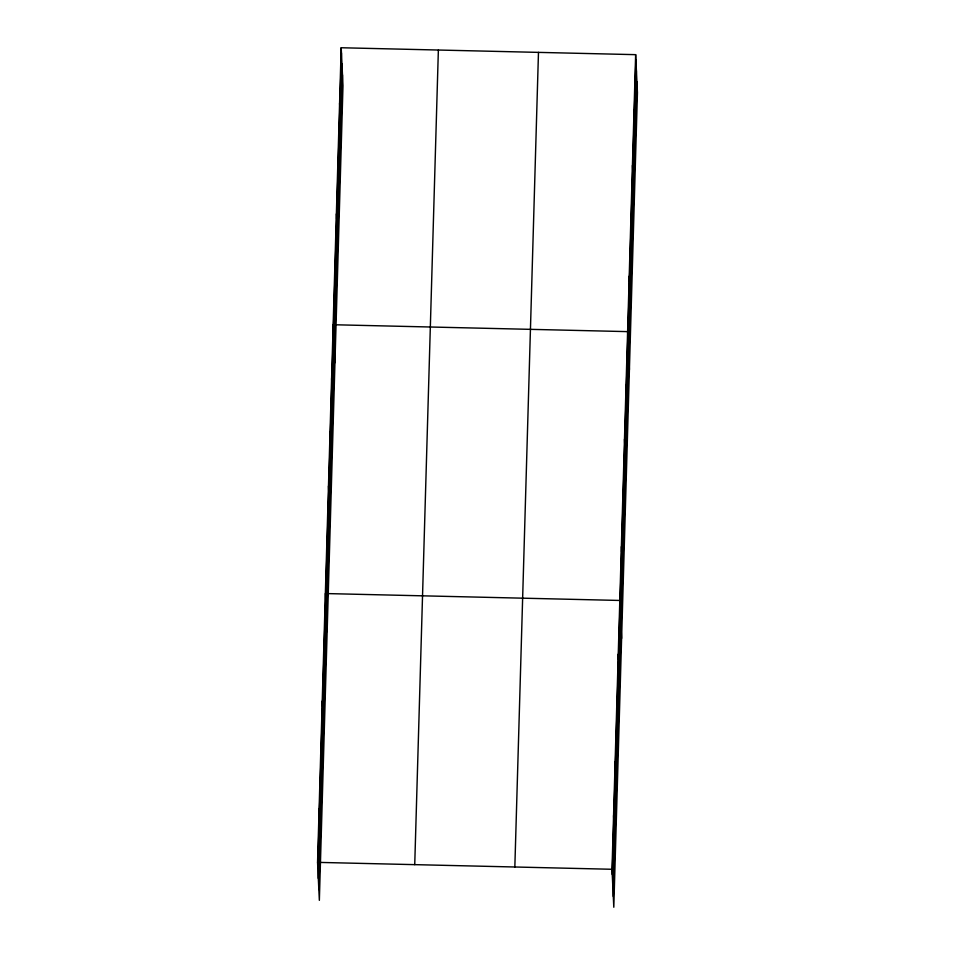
<?xml version="1.0" encoding="UTF-8"?>
<svg xmlns="http://www.w3.org/2000/svg" width="955" height="955" viewBox="0 0 955 955"><rect width="100%" height="100%" fill="white"/><g stroke="black" fill="none" stroke-linecap="round" stroke-linejoin="round"><path stroke-width="1.43" d="M341.198 47.75L342.988 85.723L319.352 900.338L317.561 862.365L341.198 47.75L635.648 54.662L637.439 92.635L613.802 907.25L612.012 869.277L635.648 54.662M317.812 867.558L341.448 52.943M318.313 878.385L341.962 63.758M318.839 889.523L342.487 74.908M414.733 864.645L438.369 50.03M514.841 866.997L538.477 52.382M612.25 874.47L635.887 59.843M612.764 885.285L636.4 70.67M613.289 896.435L636.925 81.808M336.112 324.796L627.614 331.624L629.405 369.597M317.561 862.365L612.012 869.277M634.036 110.052L634.287 115.245M632.437 165.442L632.676 170.635M630.825 220.844L631.064 226.037M629.214 276.234L629.464 281.427M626.05 385.39L626.289 390.583M624.486 439.157L624.737 444.35M622.935 492.923L623.173 498.116M621.371 546.69L621.61 551.883M621.598 638.429L619.807 600.456L325.369 593.544L327.159 631.518M618.243 654.223L618.494 659.404M616.691 707.977L616.93 713.17M615.127 761.744L615.378 766.937M613.564 815.51L613.814 820.703M339.598 103.14L339.837 108.333M337.986 158.542L338.225 163.735M336.375 213.932L336.626 219.125M334.775 269.322L335.014 274.515M333.164 324.724L334.954 362.697M331.6 378.49L331.851 383.671M330.048 432.245L330.287 437.438M328.484 486.011L328.723 491.204M326.92 539.778L327.171 544.971M323.805 647.311L324.043 652.504M322.241 701.077L322.492 706.27M320.677 754.844L320.928 760.037M319.125 808.61L319.364 813.791"/></g></svg>
